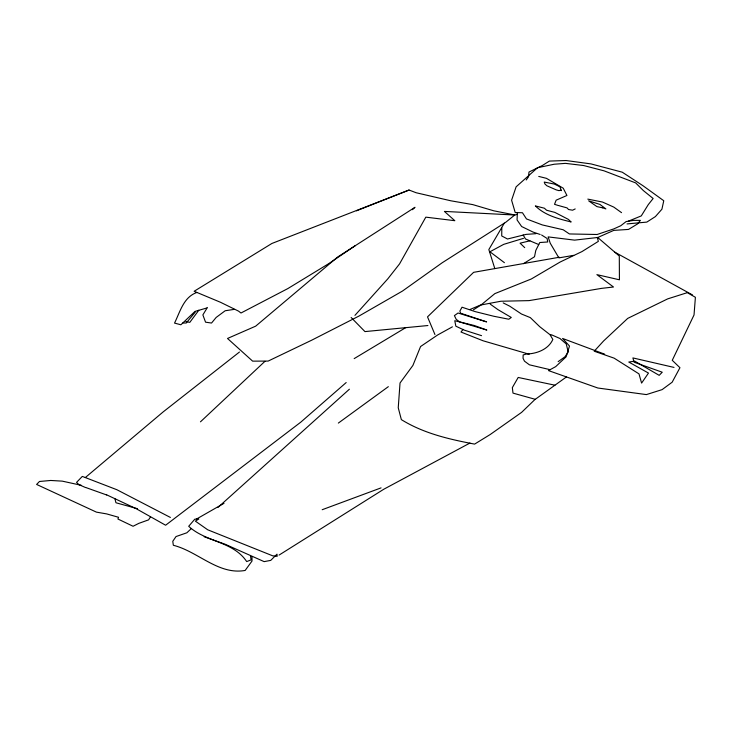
<?xml version="1.0" encoding="UTF-8"?>
<svg xmlns="http://www.w3.org/2000/svg" width="732" height="732" viewBox="0 0 732 732"><rect width="100%" height="100%" fill="white"/><g stroke="black" fill="none" stroke-linecap="round" stroke-linejoin="round"><path stroke-width="1.1" d="M501.813 227.927L501.722 235.951L507.486 239.007L526.07 234.386L535.897 233.691M517.378 212.527L517.057 219.92L521.651 226.536L533.116 232.09L540.17 234.487M504.311 223.159L488.839 249.566L494.823 268.607M207.403 307.477L202.874 314.906L205.555 322.181L211.53 323.041L216.187 317.423L225.181 310.752L234.322 309.362M150.49 516.929L148.578 519.857L138.796 523.371L133.068 526.262L117.925 519.015L118.529 517.277L106.634 513.901L96.441 512.135L36.6 484.438L39.482 481.482L50.755 480.467L62.247 481.134L81.316 485.307M526.226 179.971L528.531 176.796L528.989 172.038L542.339 165.514L549.403 161.077L566.083 160.528L591.017 163.913L622.237 172.185L642.971 185.718L663.768 200.733L661.911 209.215L655.396 216.59L646.823 222.098L627.031 223.919M198.802 310.249L189.78 322.391L185.846 321.485M463.109 329.354L461.004 332.044L483.083 340.783L529.181 354.233M195.298 312.042L186.203 323.041L182.844 322.94M354.928 315.373L387.85 278.8L399.553 263.904L425.814 217.148L454.819 220.698L444.397 211.411L514.724 215.016L505.876 222.171L442.183 262.77L402.426 291.089L358.973 316.068L311.713 340.188L268.141 361.086L252.632 361.141L227.506 338.468L255.669 326.161L337.672 257.005L414.98 207.302L412.464 209.691M82.323 476.404L76.549 482.388L78.937 484.63L85.717 487.622M191.281 528.632L186.861 532.786L176.019 536.556L172.779 541.296L173.338 545.276C198.006 551.48 218.429 575.251 245.156 570.448L252.009 561.041L252.009 556.54M200.458 421.833L264.966 361.306M217.926 507.468L349.393 389.214M346.19 382.552L300.751 422.19L165.615 525.228L136.326 508.767L106.488 494.75M85.315 477.557L163.209 411.869L239.456 352.028M338.34 423.087L388.344 386.661M566.458 376.934L534.763 399.681L521.614 412.363L490.239 434.497L474.611 444.104C449.164 439.282 423.654 433.426 401.356 419.628L398.245 407.779L400.029 382.982L412.885 365.469L420.58 346.52L437.608 334.991L452.413 326.829M558.15 361.645L564.93 356.813L568.233 352.065L566.248 343.939L559.989 338.513L551.461 334.78L550.327 335.247L552.843 339.419C548.698 348.944 537.727 353.391 527.909 353.94L528.614 353.446L523.16 354.938L523.041 358.268L524.478 361.16L529.401 364.81L550.153 369.697M355.322 245.623L328.54 263.767L287.822 288.591L240.974 313.012L238.568 311.146L220.497 302.279L194.126 291.281L271.901 243.463L409.069 190.036L416.142 192.745L450.903 200.806L472.744 204.603L493.807 210.816L515.081 215.016L517.304 214.247M473.458 309.792L481.089 304.951L494.859 293.614L531.276 279.002L560.117 262.038L581.977 251.579L598.337 241.377L597.339 237.525M279.066 555.085L383.76 489.251L469.944 443.052M523.508 263.657L534.516 256.749L535.787 250.472L539.768 242.53L547.719 241.972L547.115 238.486L541.598 234.999M354.178 358.616L405.665 327.671M196.35 519.125L224.001 503.323M196.917 292.452C183.558 297.073 180.127 311.823 174.527 323.087L180.895 324.779L195.023 311.402L206.671 308.035M575.196 208.931L572.58 210.203L568.526 209.508L567.062 207.906L558.626 205.564M597.797 237.479L613.773 230.379L628.532 229.418L637.526 223.946L640.409 220.359L633.683 220.378L626.171 221.549L620.754 225.749L613.819 228.896L597.111 234.496L569.404 233.947L563.192 229.766L542.321 224.934L526.473 218.923L522.456 212.747L515.209 212.536L511.595 200.202L516.106 186.843L537.553 167.72L554.179 164.233L565.452 163.364L583.688 165.542L604.028 170.831L635.669 182.909L643.346 190.567L653.145 198.5L648.287 204.603L641.278 215.903L628.376 221.174M470.145 309.426L480.457 305.061L500.889 301.245L529.053 300.623L601.53 288.371L613.498 287.008L596.891 274.628L619.428 279.798L619.29 256.035L597.66 237.433M356.411 210.834L409.069 190.036M322.19 509.719L381.052 487.878M523.471 238.358L503.708 244.351L489.937 251.771L504.412 262.678M560.886 190.146L558.973 190.649L556.238 189.881L546.896 185.791L544.91 183.961L544.242 182.058L554.353 184.061L559.824 186.724L561.471 190.668M529.904 240.828L520.068 243.17L524.716 247.626M559.294 257.261L473.622 272.331L427.515 316.865L434.927 334.506M573.705 255.34L558.891 257.884L550.217 243.18L548.149 236.893L574.593 240.133L597.98 237.452M427.918 325.53L364.948 331.596L351.131 317.487M557.976 205.418L554.527 204.31L556.146 200.175L566.925 195.481L563.237 188.215L546.465 178.343L538.743 176.421M535.266 399.315L512.986 393.111L512.345 387.603L518.192 377.456L554.938 385.197M587.787 199.113L602.473 202.041L613.782 207.101L621.55 212.655M674.016 367.418L632.896 357.921L634.068 362.203L662.24 372.222L659.184 375.342L634.717 361.141L628.788 362.038L648.479 373.073L641.598 383.092L638.981 373.878L614.13 358.158L594.21 351.214L603.626 340.929L627.717 318.393L667.685 298.876L687.293 292.663L695.4 297.284L694.028 314.97L672.26 360.309L679.946 367.711L672.159 382.205L662.094 389.634L646.393 394.594L597.852 388.015L548.469 370.584L555.689 366.631L566.138 356.804L569.505 346.053L562.579 338.449L604.659 354.169M137.488 508.694L115.958 502.765L114.906 498.702M481.546 335.659L464.207 330.105L455.844 326.179L454.773 320.717L474.354 325.52L486.872 330.068L459.723 321.961L456.21 319.344L454.407 315.602L458.049 313.012L486.624 321.897L460.638 313.214L459.87 311.118L462.011 307.211L475.114 311.594L493.725 316.242L508.795 319.225L511.275 317.468L497.961 309.645L490.193 304.091M204.137 536.748L224.898 544.141L264.142 561.627L270.721 560.392L277.025 554.151L277.163 556.338L272.697 555.817L207.696 529.785L195.389 521.147L198.802 519.015L194.831 519.162L188.7 526.29C205.747 542.22 233.124 541.204 246.702 561.581L251.076 559.898L250.518 555.917M86.385 487.732L106.662 494.969M82.872 476.623L116.928 489.745L170.391 517.442M538.752 244.552L525.485 238.971L523.17 234.999M503.213 302.911L509.82 306.223L521.486 314.019L530.325 317.615L539.731 326.692L550.757 335.283M614.798 252.174L692.481 294.932M602.427 207.778L596.909 206.598L588.638 200.824L599.947 204.429L605.876 208.904L602.427 207.778M570.96 221.897C558.379 218.859 544.809 215.263 535.367 205.921L544.388 208.208L546.566 210.23L554.874 212.408L568.471 219.435L570.96 221.897"/></g></svg>
